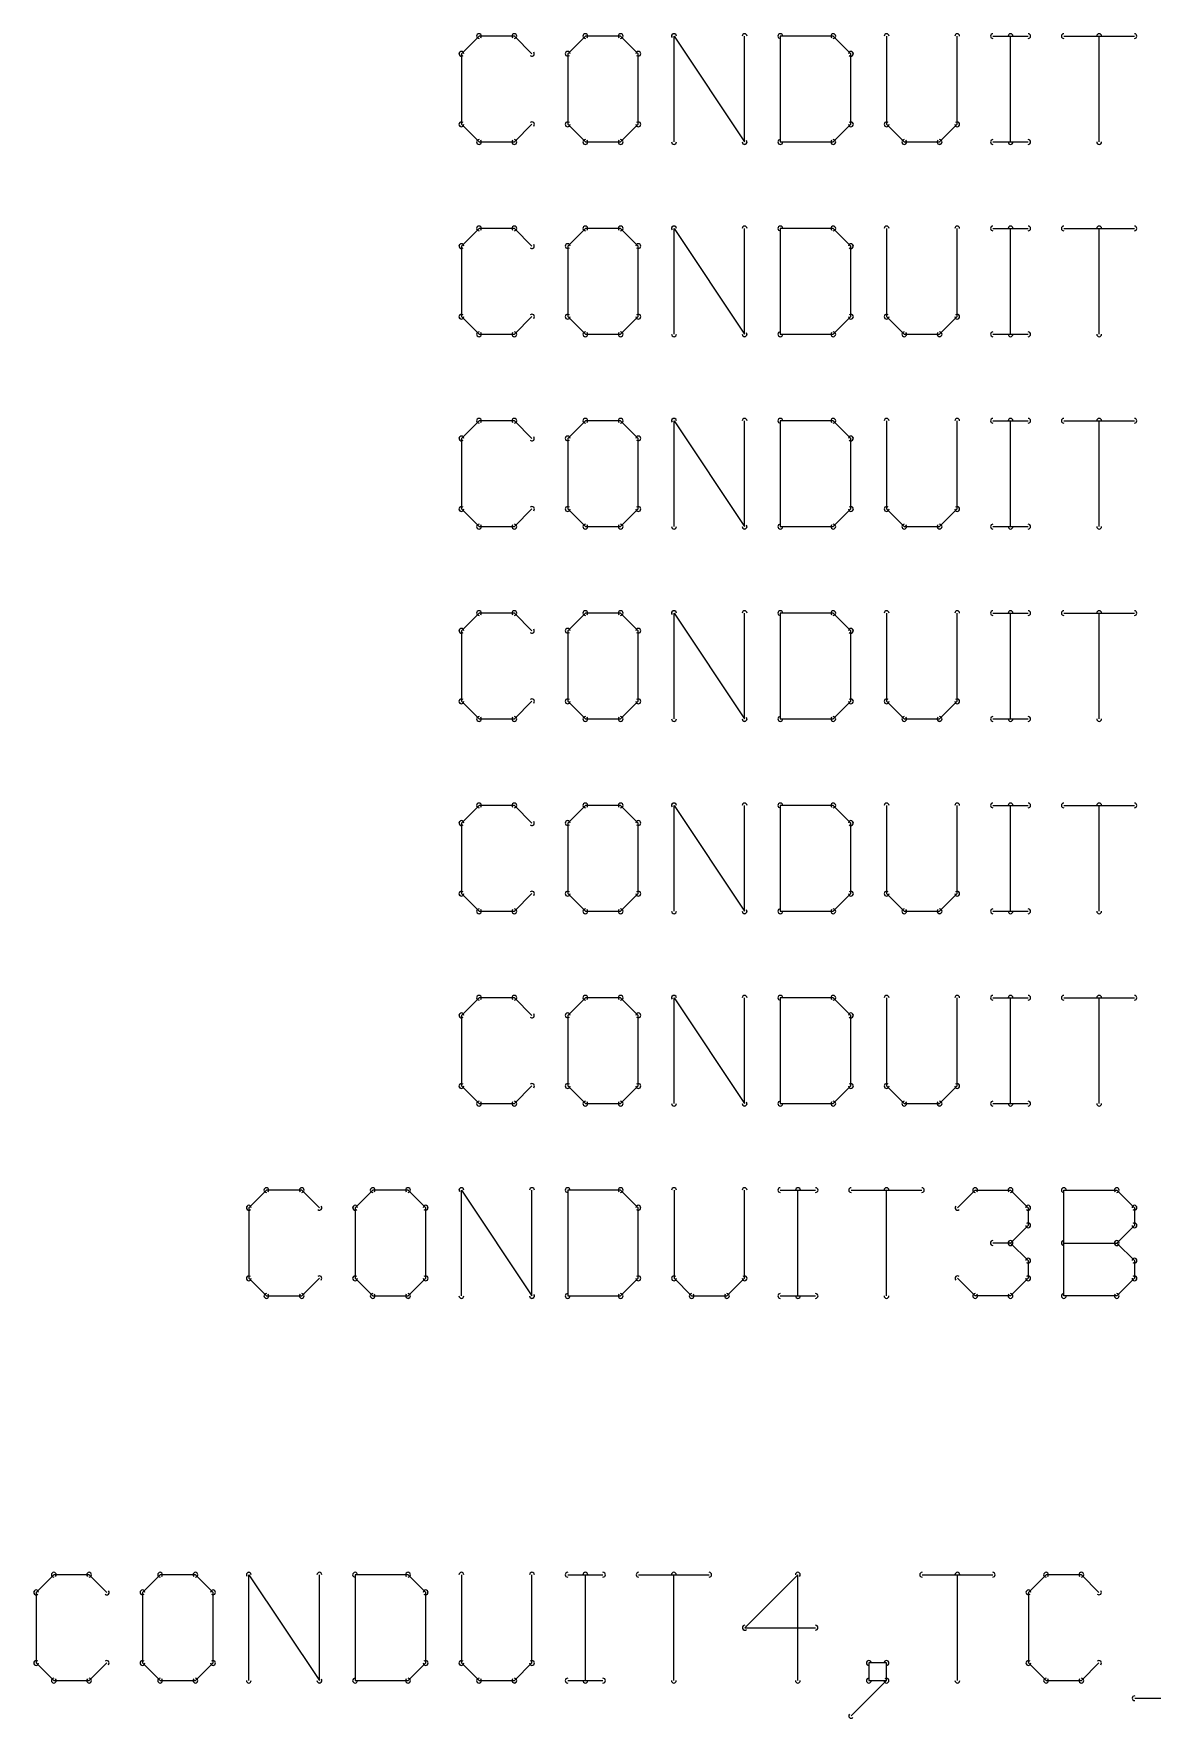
# Model space of a CAD drawing. Header units: inches. Extents: x 0 to 15.7, y 0.2 to 11.1.
# Drawn here: x 5.646 to 6.228, y 6.203 to 7.079 of the extents above; entities that cross this region are included whole.
import ezdxf

# ---------------------------------------------------------------- set-up
doc = ezdxf.new("R2010")
doc.units = ezdxf.units.IN
doc.header["$MEASUREMENT"] = 0
doc.layers.add('95', color=250, linetype='Continuous')

msp = doc.modelspace()

# ---------------------------------------------------------------- linework, layer by layer
at = {"layer": '95', "lineweight": 18}
for p, q in [((5.8778, 7.07755), (5.86862, 7.06837)), ((5.89615, 7.07755), (5.8778, 7.07755)), ((5.90532, 7.06837), (5.89615, 7.07755)), ((5.93304, 7.07755), (5.92387, 7.06837)), ((5.95139, 7.07755), (5.93304, 7.07755)), ((5.96057, 7.06837), (5.95139, 7.07755)), ((5.97912, 7.0225), (5.97912, 7.07755)), ((5.97912, 7.07755), (6.01582, 7.0225)), ((6.01582, 7.0225), (6.01582, 7.07755)), ((6.03437, 7.07755), (6.03437, 7.0225)), ((6.06189, 7.07755), (6.03437, 7.07755)), ((6.07106, 7.06837), (6.06189, 7.07755)), ((6.08961, 7.07755), (6.08961, 7.03167)), ((6.12631, 7.03167), (6.12631, 7.07755)), ((6.14486, 7.07755), (6.16321, 7.07755)), ((6.15403, 7.0225), (6.15403, 7.07755)), ((6.18169, 7.07755), (6.21839, 7.07755)), ((6.20004, 7.0225), (6.20004, 7.07755)), ((5.86862, 7.06837), (5.86862, 7.03167)), ((5.92387, 7.06837), (5.92387, 7.03167)), ((5.96057, 7.03167), (5.96057, 7.06837)), ((6.07106, 7.03167), (6.07106, 7.06837)), ((5.86862, 7.03167), (5.8778, 7.0225)), ((5.89615, 7.0225), (5.90532, 7.03167)), ((5.92387, 7.03167), (5.93304, 7.0225)), ((5.95139, 7.0225), (5.96057, 7.03167)), ((6.06189, 7.0225), (6.07106, 7.03167)), ((6.08961, 7.03167), (6.09879, 7.0225)), ((6.11714, 7.0225), (6.12631, 7.03167)), ((5.8778, 7.0225), (5.89615, 7.0225)), ((5.93304, 7.0225), (5.95139, 7.0225)), ((6.03437, 7.0225), (6.06189, 7.0225)), ((6.09879, 7.0225), (6.11714, 7.0225)), ((6.14486, 7.0225), (6.16321, 7.0225)), ((5.8778, 6.97755), (5.86862, 6.96837)), ((5.89615, 6.97755), (5.8778, 6.97755)), ((5.90532, 6.96837), (5.89615, 6.97755)), ((5.93304, 6.97755), (5.92387, 6.96837)), ((5.95139, 6.97755), (5.93304, 6.97755)), ((5.96057, 6.96837), (5.95139, 6.97755)), ((5.97912, 6.9225), (5.97912, 6.97755)), ((5.97912, 6.97755), (6.01582, 6.9225)), ((6.01582, 6.9225), (6.01582, 6.97755)), ((6.03437, 6.97755), (6.03437, 6.9225)), ((6.06189, 6.97755), (6.03437, 6.97755)), ((6.07106, 6.96837), (6.06189, 6.97755)), ((6.08961, 6.97755), (6.08961, 6.93167)), ((6.12631, 6.93167), (6.12631, 6.97755)), ((6.14486, 6.97755), (6.16321, 6.97755)), ((6.15403, 6.9225), (6.15403, 6.97755)), ((6.18169, 6.97755), (6.21839, 6.97755)), ((6.20004, 6.9225), (6.20004, 6.97755)), ((5.86862, 6.96837), (5.86862, 6.93167)), ((5.92387, 6.96837), (5.92387, 6.93167)), ((5.96057, 6.93167), (5.96057, 6.96837)), ((6.07106, 6.93167), (6.07106, 6.96837)), ((5.86862, 6.93167), (5.8778, 6.9225)), ((5.89615, 6.9225), (5.90532, 6.93167)), ((5.92387, 6.93167), (5.93304, 6.9225)), ((5.95139, 6.9225), (5.96057, 6.93167)), ((6.06189, 6.9225), (6.07106, 6.93167)), ((6.08961, 6.93167), (6.09879, 6.9225)), ((6.11714, 6.9225), (6.12631, 6.93167)), ((5.8778, 6.9225), (5.89615, 6.9225)), ((5.93304, 6.9225), (5.95139, 6.9225)), ((6.03437, 6.9225), (6.06189, 6.9225)), ((6.09879, 6.9225), (6.11714, 6.9225)), ((6.14486, 6.9225), (6.16321, 6.9225)), ((5.8778, 6.87755), (5.86862, 6.86837)), ((5.89615, 6.87755), (5.8778, 6.87755)), ((5.90532, 6.86837), (5.89615, 6.87755)), ((5.93304, 6.87755), (5.92387, 6.86837)), ((5.95139, 6.87755), (5.93304, 6.87755)), ((5.96057, 6.86837), (5.95139, 6.87755)), ((5.97912, 6.8225), (5.97912, 6.87755)), ((5.97912, 6.87755), (6.01582, 6.8225)), ((6.01582, 6.8225), (6.01582, 6.87755)), ((6.03437, 6.87755), (6.03437, 6.8225)), ((6.06189, 6.87755), (6.03437, 6.87755)), ((6.07106, 6.86837), (6.06189, 6.87755)), ((6.08961, 6.87755), (6.08961, 6.83167)), ((6.12631, 6.83167), (6.12631, 6.87755)), ((6.14486, 6.87755), (6.16321, 6.87755)), ((6.15403, 6.8225), (6.15403, 6.87755)), ((6.18169, 6.87755), (6.21839, 6.87755)), ((6.20004, 6.8225), (6.20004, 6.87755)), ((5.86862, 6.86837), (5.86862, 6.83167)), ((5.92387, 6.86837), (5.92387, 6.83167)), ((5.96057, 6.83167), (5.96057, 6.86837)), ((6.07106, 6.83167), (6.07106, 6.86837)), ((5.86862, 6.83167), (5.8778, 6.8225)), ((5.89615, 6.8225), (5.90532, 6.83167)), ((5.92387, 6.83167), (5.93304, 6.8225)), ((5.95139, 6.8225), (5.96057, 6.83167)), ((6.06189, 6.8225), (6.07106, 6.83167)), ((6.08961, 6.83167), (6.09879, 6.8225)), ((6.11714, 6.8225), (6.12631, 6.83167)), ((5.8778, 6.8225), (5.89615, 6.8225)), ((5.93304, 6.8225), (5.95139, 6.8225)), ((6.03437, 6.8225), (6.06189, 6.8225)), ((6.09879, 6.8225), (6.11714, 6.8225)), ((6.14486, 6.8225), (6.16321, 6.8225)), ((5.8778, 6.77755), (5.86862, 6.76837)), ((5.89615, 6.77755), (5.8778, 6.77755)), ((5.90532, 6.76837), (5.89615, 6.77755)), ((5.93304, 6.77755), (5.92387, 6.76837)), ((5.95139, 6.77755), (5.93304, 6.77755)), ((5.96057, 6.76837), (5.95139, 6.77755)), ((5.97912, 6.7225), (5.97912, 6.77755)), ((5.97912, 6.77755), (6.01582, 6.7225)), ((6.01582, 6.7225), (6.01582, 6.77755)), ((6.03437, 6.77755), (6.03437, 6.7225)), ((6.06189, 6.77755), (6.03437, 6.77755)), ((6.07106, 6.76837), (6.06189, 6.77755)), ((6.08961, 6.77755), (6.08961, 6.73167)), ((6.12631, 6.73167), (6.12631, 6.77755)), ((6.14486, 6.77755), (6.16321, 6.77755)), ((6.15403, 6.7225), (6.15403, 6.77755)), ((6.18169, 6.77755), (6.21839, 6.77755)), ((6.20004, 6.7225), (6.20004, 6.77755)), ((5.86862, 6.76837), (5.86862, 6.73167)), ((5.92387, 6.76837), (5.92387, 6.73167)), ((5.96057, 6.73167), (5.96057, 6.76837)), ((6.07106, 6.73167), (6.07106, 6.76837)), ((5.86862, 6.73167), (5.8778, 6.7225)), ((5.89615, 6.7225), (5.90532, 6.73167)), ((5.92387, 6.73167), (5.93304, 6.7225)), ((5.95139, 6.7225), (5.96057, 6.73167)), ((6.06189, 6.7225), (6.07106, 6.73167)), ((6.08961, 6.73167), (6.09879, 6.7225)), ((6.11714, 6.7225), (6.12631, 6.73167)), ((5.8778, 6.7225), (5.89615, 6.7225)), ((5.93304, 6.7225), (5.95139, 6.7225)), ((6.03437, 6.7225), (6.06189, 6.7225)), ((6.09879, 6.7225), (6.11714, 6.7225)), ((6.14486, 6.7225), (6.16321, 6.7225)), ((5.8778, 6.67755), (5.86862, 6.66837)), ((5.89615, 6.67755), (5.8778, 6.67755)), ((5.90532, 6.66837), (5.89615, 6.67755)), ((5.93304, 6.67755), (5.92387, 6.66837)), ((5.95139, 6.67755), (5.93304, 6.67755)), ((5.96057, 6.66837), (5.95139, 6.67755)), ((5.97912, 6.6225), (5.97912, 6.67755)), ((5.97912, 6.67755), (6.01582, 6.6225)), ((6.01582, 6.6225), (6.01582, 6.67755)), ((6.03437, 6.67755), (6.03437, 6.6225)), ((6.06189, 6.67755), (6.03437, 6.67755)), ((6.07106, 6.66837), (6.06189, 6.67755)), ((6.08961, 6.67755), (6.08961, 6.63167)), ((6.12631, 6.63167), (6.12631, 6.67755)), ((6.14486, 6.67755), (6.16321, 6.67755)), ((6.15403, 6.6225), (6.15403, 6.67755)), ((6.18169, 6.67755), (6.21839, 6.67755)), ((6.20004, 6.6225), (6.20004, 6.67755)), ((5.86862, 6.66837), (5.86862, 6.63167)), ((5.92387, 6.66837), (5.92387, 6.63167)), ((5.96057, 6.63167), (5.96057, 6.66837)), ((6.07106, 6.63167), (6.07106, 6.66837)), ((5.86862, 6.63167), (5.8778, 6.6225)), ((5.89615, 6.6225), (5.90532, 6.63167)), ((5.92387, 6.63167), (5.93304, 6.6225)), ((5.95139, 6.6225), (5.96057, 6.63167)), ((6.06189, 6.6225), (6.07106, 6.63167)), ((6.08961, 6.63167), (6.09879, 6.6225)), ((6.11714, 6.6225), (6.12631, 6.63167)), ((5.8778, 6.6225), (5.89615, 6.6225)), ((5.93304, 6.6225), (5.95139, 6.6225)), ((6.03437, 6.6225), (6.06189, 6.6225)), ((6.09879, 6.6225), (6.11714, 6.6225)), ((6.14486, 6.6225), (6.16321, 6.6225)), ((5.8778, 6.57755), (5.86862, 6.56837)), ((5.89615, 6.57755), (5.8778, 6.57755)), ((5.90532, 6.56837), (5.89615, 6.57755)), ((5.93304, 6.57755), (5.92387, 6.56837)), ((5.95139, 6.57755), (5.93304, 6.57755)), ((5.96057, 6.56837), (5.95139, 6.57755)), ((5.97912, 6.5225), (5.97912, 6.57755)), ((5.97912, 6.57755), (6.01582, 6.5225)), ((6.01582, 6.5225), (6.01582, 6.57755)), ((6.03437, 6.57755), (6.03437, 6.5225)), ((6.06189, 6.57755), (6.03437, 6.57755)), ((6.07106, 6.56837), (6.06189, 6.57755)), ((6.08961, 6.57755), (6.08961, 6.53167)), ((6.12631, 6.53167), (6.12631, 6.57755)), ((6.14486, 6.57755), (6.16321, 6.57755)), ((6.15403, 6.5225), (6.15403, 6.57755)), ((6.18169, 6.57755), (6.21839, 6.57755)), ((6.20004, 6.5225), (6.20004, 6.57755)), ((5.86862, 6.56837), (5.86862, 6.53167)), ((5.92387, 6.56837), (5.92387, 6.53167)), ((5.96057, 6.53167), (5.96057, 6.56837)), ((6.07106, 6.53167), (6.07106, 6.56837)), ((5.86862, 6.53167), (5.8778, 6.5225)), ((5.89615, 6.5225), (5.90532, 6.53167)), ((5.92387, 6.53167), (5.93304, 6.5225)), ((5.95139, 6.5225), (5.96057, 6.53167)), ((6.06189, 6.5225), (6.07106, 6.53167)), ((6.08961, 6.53167), (6.09879, 6.5225)), ((6.11714, 6.5225), (6.12631, 6.53167)), ((5.8778, 6.5225), (5.89615, 6.5225)), ((5.93304, 6.5225), (5.95139, 6.5225)), ((6.03437, 6.5225), (6.06189, 6.5225)), ((6.09879, 6.5225), (6.11714, 6.5225)), ((6.14486, 6.5225), (6.16321, 6.5225)), ((5.7673, 6.47755), (5.75813, 6.46837)), ((5.78565, 6.47755), (5.7673, 6.47755)), ((5.79483, 6.46837), (5.78565, 6.47755)), ((5.82255, 6.47755), (5.81338, 6.46837)), ((5.8409, 6.47755), (5.82255, 6.47755)), ((5.85007, 6.46837), (5.8409, 6.47755)), ((5.86862, 6.4225), (5.86862, 6.47755)), ((5.86862, 6.47755), (5.90532, 6.4225)), ((5.90532, 6.4225), (5.90532, 6.47755)), ((5.92387, 6.47755), (5.92387, 6.4225)), ((5.95139, 6.47755), (5.92387, 6.47755)), ((5.96057, 6.46837), (5.95139, 6.47755)), ((5.97912, 6.47755), (5.97912, 6.43167)), ((6.01581, 6.43167), (6.01581, 6.47755)), ((6.03437, 6.47755), (6.05271, 6.47755)), ((6.04354, 6.4225), (6.04354, 6.47755)), ((6.0712, 6.47755), (6.10789, 6.47755)), ((6.08955, 6.4225), (6.08955, 6.47755)), ((6.12644, 6.46837), (6.13562, 6.47755)), ((6.13562, 6.47755), (6.15397, 6.47755)), ((6.15397, 6.47755), (6.16314, 6.46837)), ((6.18169, 6.4225), (6.18169, 6.47755)), ((6.18169, 6.47755), (6.20921, 6.47755)), ((6.20921, 6.47755), (6.21839, 6.46837)), ((5.75813, 6.46837), (5.75813, 6.43167)), ((5.81338, 6.46837), (5.81338, 6.43167)), ((5.85007, 6.43167), (5.85007, 6.46837)), ((5.96057, 6.43167), (5.96057, 6.46837)), ((6.16314, 6.46837), (6.16314, 6.4592)), ((6.21839, 6.46837), (6.21839, 6.4592)), ((6.16314, 6.4592), (6.15397, 6.45002)), ((6.21839, 6.4592), (6.20921, 6.45002)), ((6.15397, 6.45002), (6.14479, 6.45002)), ((6.15397, 6.45002), (6.16314, 6.44085)), ((6.18169, 6.45002), (6.20921, 6.45002)), ((6.20921, 6.45002), (6.21839, 6.44085)), ((6.16314, 6.44085), (6.16314, 6.43167)), ((6.21839, 6.44085), (6.21839, 6.43167)), ((5.75813, 6.43167), (5.7673, 6.4225)), ((5.78565, 6.4225), (5.79483, 6.43167)), ((5.81338, 6.43167), (5.82255, 6.4225)), ((5.8409, 6.4225), (5.85007, 6.43167)), ((5.95139, 6.4225), (5.96057, 6.43167)), ((5.97912, 6.43167), (5.98829, 6.4225)), ((6.00664, 6.4225), (6.01581, 6.43167)), ((6.13562, 6.4225), (6.12644, 6.43167)), ((6.16314, 6.43167), (6.15397, 6.4225)), ((6.21839, 6.43167), (6.20921, 6.4225)), ((5.7673, 6.4225), (5.78565, 6.4225)), ((5.82255, 6.4225), (5.8409, 6.4225)), ((5.92387, 6.4225), (5.95139, 6.4225)), ((5.98829, 6.4225), (6.00664, 6.4225)), ((6.03437, 6.4225), (6.05271, 6.4225)), ((6.15397, 6.4225), (6.13562, 6.4225)), ((6.20921, 6.4225), (6.18169, 6.4225)), ((5.65681, 6.27755), (5.64763, 6.26837)), ((5.67516, 6.27755), (5.65681, 6.27755)), ((5.68433, 6.26837), (5.67516, 6.27755)), ((5.71206, 6.27755), (5.70288, 6.26837)), ((5.73041, 6.27755), (5.71206, 6.27755)), ((5.73958, 6.26837), (5.73041, 6.27755)), ((5.75813, 6.2225), (5.75813, 6.27755)), ((5.75813, 6.27755), (5.79483, 6.2225)), ((5.79483, 6.2225), (5.79483, 6.27755)), ((5.81338, 6.27755), (5.81338, 6.2225)), ((5.8409, 6.27755), (5.81338, 6.27755)), ((5.85007, 6.26837), (5.8409, 6.27755)), ((5.86862, 6.27755), (5.86862, 6.23167)), ((5.90532, 6.23167), (5.90532, 6.27755)), ((5.92387, 6.27755), (5.94222, 6.27755)), ((5.93304, 6.2225), (5.93304, 6.27755)), ((5.9607, 6.27755), (5.9974, 6.27755)), ((5.97905, 6.2225), (5.97905, 6.27755)), ((6.04347, 6.27755), (6.01595, 6.25002)), ((6.04347, 6.2225), (6.04347, 6.27755)), ((6.10803, 6.27755), (6.14473, 6.27755)), ((6.12638, 6.2225), (6.12638, 6.27755)), ((6.17245, 6.27755), (6.16328, 6.26837)), ((6.1908, 6.27755), (6.17245, 6.27755)), ((6.19997, 6.26837), (6.1908, 6.27755)), ((5.64763, 6.26837), (5.64763, 6.23167)), ((5.70288, 6.26837), (5.70288, 6.23167)), ((5.73958, 6.23167), (5.73958, 6.26837)), ((5.85007, 6.23167), (5.85007, 6.26837)), ((6.16328, 6.26837), (6.16328, 6.23167)), ((6.01595, 6.25002), (6.05265, 6.25002)), ((5.64763, 6.23167), (5.65681, 6.2225)), ((5.67516, 6.2225), (5.68433, 6.23167)), ((5.70288, 6.23167), (5.71206, 6.2225)), ((5.73041, 6.2225), (5.73958, 6.23167)), ((5.8409, 6.2225), (5.85007, 6.23167)), ((5.86862, 6.23167), (5.8778, 6.2225)), ((5.89615, 6.2225), (5.90532, 6.23167)), ((6.08955, 6.23167), (6.08037, 6.23167)), ((6.08037, 6.23167), (6.08037, 6.2225)), ((6.08955, 6.2225), (6.08955, 6.23167)), ((6.16328, 6.23167), (6.17245, 6.2225)), ((6.1908, 6.2225), (6.19997, 6.23167)), ((5.65681, 6.2225), (5.67516, 6.2225)), ((5.71206, 6.2225), (5.73041, 6.2225)), ((5.81338, 6.2225), (5.8409, 6.2225)), ((5.8778, 6.2225), (5.89615, 6.2225)), ((5.92387, 6.2225), (5.94222, 6.2225)), ((6.0712, 6.20415), (6.08955, 6.2225)), ((6.08037, 6.2225), (6.08955, 6.2225)), ((6.17245, 6.2225), (6.1908, 6.2225)), ((6.21852, 6.21333), (6.25522, 6.21333))]:
    msp.add_line(p, q, dxfattribs=at)
for centre, start, end in [((5.8778, 7.07755), 90, 270), ((5.8778, 7.07755), 315, 135), ((5.89615, 7.07755), 45, 225), ((5.89615, 7.07755), 270, 90), ((5.93304, 7.07755), 90, 270), ((5.93304, 7.07755), 315, 135), ((5.95139, 7.07755), 45, 225), ((5.95139, 7.07755), 270, 90), ((5.97912, 7.07755), 0, 180), ((5.97912, 7.07755), 33.67735, 213.67735), ((6.01582, 7.07755), 0, 180), ((6.03437, 7.07755), 0, 180), ((6.03437, 7.07755), 90, 270), ((6.06189, 7.07755), 45, 225), ((6.06189, 7.07755), 270, 90), ((6.08961, 7.07755), 0, 180), ((6.12631, 7.07755), 0, 180), ((6.14486, 7.07755), 90, 270), ((6.15403, 7.07755), 0, 180), ((6.16321, 7.07755), 270, 90), ((6.18169, 7.07755), 90, 270), ((6.20004, 7.07755), 0, 180), ((6.21839, 7.07755), 270, 90), ((5.86862, 7.06837), 0, 180), ((5.86862, 7.06837), 135.01621, 315.01621), ((5.90532, 7.06837), 224.98379, 44.98379), ((5.92387, 7.06837), 0, 180), ((5.92387, 7.06837), 135, 315), ((5.96057, 7.06837), 0, 180), ((5.96057, 7.06837), 225, 45), ((6.07106, 7.06837), 0, 180), ((6.07106, 7.06837), 224.98379, 44.98379), ((5.86862, 7.03167), 44.98379, 224.98379), ((5.86862, 7.03167), 180, 0), ((5.90532, 7.03167), 315.01621, 135.01621), ((5.92387, 7.03167), 45, 225), ((5.92387, 7.03167), 180, 0), ((5.96057, 7.03167), 180, 0), ((5.96057, 7.03167), 315, 135), ((6.07106, 7.03167), 180, 0), ((6.07106, 7.03167), 315.01621, 135.01621), ((6.08961, 7.03167), 44.98379, 224.98379), ((6.08961, 7.03167), 180, 0), ((6.12631, 7.03167), 180, 0), ((6.12631, 7.03167), 315.01621, 135.01621), ((5.8778, 7.0225), 90, 270), ((5.8778, 7.0225), 225, 45), ((5.89615, 7.0225), 135, 315), ((5.89615, 7.0225), 270, 90), ((5.93304, 7.0225), 90, 270), ((5.93304, 7.0225), 225, 45), ((5.95139, 7.0225), 135, 315), ((5.95139, 7.0225), 270, 90), ((5.97912, 7.0225), 180, 0), ((6.01582, 7.0225), 180, 0), ((6.01582, 7.0225), 213.67735, 33.67735), ((6.03437, 7.0225), 90, 270), ((6.03437, 7.0225), 180, 0), ((6.06189, 7.0225), 135, 315), ((6.06189, 7.0225), 270, 90), ((6.09879, 7.0225), 90, 270), ((6.09879, 7.0225), 225.01621, 45.01621), ((6.11714, 7.0225), 134.98379, 314.98379), ((6.11714, 7.0225), 270, 90), ((6.14486, 7.0225), 90, 270), ((6.15403, 7.0225), 180, 0), ((6.16321, 7.0225), 270, 90), ((6.20004, 7.0225), 180, 0), ((5.8778, 6.97755), 90, 270), ((5.8778, 6.97755), 315, 135), ((5.89615, 6.97755), 45, 225), ((5.89615, 6.97755), 270, 90), ((5.93304, 6.97755), 90, 270), ((5.93304, 6.97755), 315, 135), ((5.95139, 6.97755), 45, 225), ((5.95139, 6.97755), 270, 90), ((5.97912, 6.97755), 0, 180), ((5.97912, 6.97755), 33.67735, 213.67735), ((6.01582, 6.97755), 0, 180), ((6.03437, 6.97755), 90, 270), ((6.03437, 6.97755), 0, 180), ((6.06189, 6.97755), 45, 225), ((6.06189, 6.97755), 270, 90), ((6.08961, 6.97755), 0, 180), ((6.12631, 6.97755), 0, 180), ((6.14486, 6.97755), 90, 270), ((6.15403, 6.97755), 0, 180), ((6.16321, 6.97755), 270, 90), ((6.18169, 6.97755), 90, 270), ((6.20004, 6.97755), 0, 180), ((6.21839, 6.97755), 270, 90), ((5.86862, 6.96837), 0, 180), ((5.86862, 6.96837), 135.01621, 315.01621), ((5.90532, 6.96837), 224.98379, 44.98379), ((5.92387, 6.96837), 0, 180), ((5.92387, 6.96837), 135, 315), ((5.96057, 6.96837), 0, 180), ((5.96057, 6.96837), 225, 45), ((6.07106, 6.96837), 0, 180), ((6.07106, 6.96837), 224.98379, 44.98379), ((5.86862, 6.93167), 44.98379, 224.98379), ((5.86862, 6.93167), 180, 0), ((5.90532, 6.93167), 315.01621, 135.01621), ((5.92387, 6.93167), 45, 225), ((5.92387, 6.93167), 180, 0), ((5.96057, 6.93167), 180, 0), ((5.96057, 6.93167), 315, 135), ((6.07106, 6.93167), 180, 0), ((6.07106, 6.93167), 315.01621, 135.01621), ((6.08961, 6.93167), 44.98379, 224.98379), ((6.08961, 6.93167), 180, 0), ((6.12631, 6.93167), 180, 0), ((6.12631, 6.93167), 315.01621, 135.01621), ((5.8778, 6.9225), 90, 270), ((5.8778, 6.9225), 225, 45), ((5.89615, 6.9225), 135, 315), ((5.89615, 6.9225), 270, 90), ((5.93304, 6.9225), 90, 270), ((5.93304, 6.9225), 225, 45), ((5.95139, 6.9225), 135, 315), ((5.95139, 6.9225), 270, 90), ((5.97912, 6.9225), 180, 0), ((6.01582, 6.9225), 180, 0), ((6.01582, 6.9225), 213.67735, 33.67735), ((6.03437, 6.9225), 90, 270), ((6.03437, 6.9225), 180, 0), ((6.06189, 6.9225), 135, 315), ((6.06189, 6.9225), 270, 90), ((6.09879, 6.9225), 90, 270), ((6.09879, 6.9225), 225.01621, 45.01621), ((6.11714, 6.9225), 134.98379, 314.98379), ((6.11714, 6.9225), 270, 90), ((6.14486, 6.9225), 90, 270), ((6.15403, 6.9225), 180, 0), ((6.16321, 6.9225), 270, 90), ((6.20004, 6.9225), 180, 0), ((5.8778, 6.87755), 90, 270), ((5.8778, 6.87755), 315, 135), ((5.89615, 6.87755), 45, 225), ((5.89615, 6.87755), 270, 90), ((5.93304, 6.87755), 90, 270), ((5.93304, 6.87755), 315, 135), ((5.95139, 6.87755), 45, 225), ((5.95139, 6.87755), 270, 90), ((5.97912, 6.87755), 0, 180), ((5.97912, 6.87755), 33.67735, 213.67735), ((6.01582, 6.87755), 0, 180), ((6.03437, 6.87755), 90, 270), ((6.03437, 6.87755), 0, 180), ((6.06189, 6.87755), 45, 225), ((6.06189, 6.87755), 270, 90), ((6.08961, 6.87755), 0, 180), ((6.12631, 6.87755), 0, 180), ((6.14486, 6.87755), 90, 270), ((6.15403, 6.87755), 0, 180), ((6.16321, 6.87755), 270, 90), ((6.18169, 6.87755), 90, 270), ((6.20004, 6.87755), 0, 180), ((6.21839, 6.87755), 270, 90), ((5.86862, 6.86837), 0, 180), ((5.86862, 6.86837), 135.01621, 315.01621), ((5.90532, 6.86837), 224.98379, 44.98379), ((5.92387, 6.86837), 0, 180), ((5.92387, 6.86837), 135, 315), ((5.96057, 6.86837), 0, 180), ((5.96057, 6.86837), 225, 45), ((6.07106, 6.86837), 0, 180), ((6.07106, 6.86837), 224.98379, 44.98379), ((5.86862, 6.83167), 44.98379, 224.98379), ((5.90532, 6.83167), 315.01621, 135.01621), ((5.92387, 6.83167), 45, 225), ((5.96057, 6.83167), 315, 135), ((6.07106, 6.83167), 315.01621, 135.01621), ((6.08961, 6.83167), 44.98379, 224.98379), ((6.12631, 6.83167), 315.01621, 135.01621), ((5.86862, 6.83167), 180, 0), ((5.8778, 6.8225), 90, 270), ((5.8778, 6.8225), 225, 45), ((5.89615, 6.8225), 135, 315), ((5.89615, 6.8225), 270, 90), ((5.92387, 6.83167), 180, 0), ((5.93304, 6.8225), 90, 270), ((5.93304, 6.8225), 225, 45), ((5.95139, 6.8225), 135, 315), ((5.95139, 6.8225), 270, 90), ((5.96057, 6.83167), 180, 0), ((6.03437, 6.8225), 90, 270), ((6.06189, 6.8225), 135, 315), ((6.06189, 6.8225), 270, 90), ((6.07106, 6.83167), 180, 0), ((6.08961, 6.83167), 180, 0), ((6.09879, 6.8225), 90, 270), ((6.09879, 6.8225), 225.01621, 45.01621), ((6.11714, 6.8225), 134.98379, 314.98379), ((6.11714, 6.8225), 270, 90), ((6.12631, 6.83167), 180, 0), ((6.14486, 6.8225), 90, 270), ((6.16321, 6.8225), 270, 90), ((5.97912, 6.8225), 180, 0), ((6.01582, 6.8225), 180, 0), ((6.01582, 6.8225), 213.67735, 33.67735), ((6.03437, 6.8225), 180, 0), ((6.15403, 6.8225), 180, 0), ((6.20004, 6.8225), 180, 0), ((5.8778, 6.77755), 90, 270), ((5.8778, 6.77755), 315, 135), ((5.89615, 6.77755), 45, 225), ((5.89615, 6.77755), 270, 90), ((5.93304, 6.77755), 90, 270), ((5.93304, 6.77755), 315, 135), ((5.95139, 6.77755), 45, 225), ((5.95139, 6.77755), 270, 90), ((5.97912, 6.77755), 0, 180), ((5.97912, 6.77755), 33.67735, 213.67735), ((6.01582, 6.77755), 0, 180), ((6.03437, 6.77755), 90, 270), ((6.03437, 6.77755), 0, 180), ((6.06189, 6.77755), 45, 225), ((6.06189, 6.77755), 270, 90), ((6.08961, 6.77755), 0, 180), ((6.12631, 6.77755), 0, 180), ((6.14486, 6.77755), 90, 270), ((6.15403, 6.77755), 0, 180), ((6.16321, 6.77755), 270, 90), ((6.18169, 6.77755), 90, 270), ((6.20004, 6.77755), 0, 180), ((6.21839, 6.77755), 270, 90), ((5.86862, 6.76837), 0, 180), ((5.86862, 6.76837), 135.01621, 315.01621), ((5.90532, 6.76837), 224.98379, 44.98379), ((5.92387, 6.76837), 0, 180), ((5.92387, 6.76837), 135, 315), ((5.96057, 6.76837), 0, 180), ((5.96057, 6.76837), 225, 45), ((6.07106, 6.76837), 0, 180), ((6.07106, 6.76837), 224.98379, 44.98379), ((5.86862, 6.73167), 44.98379, 224.98379), ((5.86862, 6.73167), 180, 0), ((5.90532, 6.73167), 315.01621, 135.01621), ((5.92387, 6.73167), 45, 225), ((5.92387, 6.73167), 180, 0), ((5.96057, 6.73167), 180, 0), ((5.96057, 6.73167), 315, 135), ((6.07106, 6.73167), 180, 0), ((6.07106, 6.73167), 315.01621, 135.01621), ((6.08961, 6.73167), 44.98379, 224.98379), ((6.08961, 6.73167), 180, 0), ((6.12631, 6.73167), 180, 0), ((6.12631, 6.73167), 315.01621, 135.01621), ((5.8778, 6.7225), 90, 270), ((5.8778, 6.7225), 225, 45), ((5.89615, 6.7225), 135, 315), ((5.89615, 6.7225), 270, 90), ((5.93304, 6.7225), 90, 270), ((5.93304, 6.7225), 225, 45), ((5.95139, 6.7225), 135, 315), ((5.95139, 6.7225), 270, 90), ((5.97912, 6.7225), 180, 0), ((6.01582, 6.7225), 180, 0), ((6.01582, 6.7225), 213.67735, 33.67735), ((6.03437, 6.7225), 90, 270), ((6.03437, 6.7225), 180, 0), ((6.06189, 6.7225), 135, 315), ((6.06189, 6.7225), 270, 90), ((6.09879, 6.7225), 90, 270), ((6.09879, 6.7225), 225.01621, 45.01621), ((6.11714, 6.7225), 134.98379, 314.98379), ((6.11714, 6.7225), 270, 90), ((6.14486, 6.7225), 90, 270), ((6.15403, 6.7225), 180, 0), ((6.16321, 6.7225), 270, 90), ((6.20004, 6.7225), 180, 0), ((5.8778, 6.67755), 90, 270), ((5.8778, 6.67755), 315, 135), ((5.89615, 6.67755), 45, 225), ((5.89615, 6.67755), 270, 90), ((5.93304, 6.67755), 90, 270), ((5.93304, 6.67755), 315, 135), ((5.95139, 6.67755), 45, 225), ((5.95139, 6.67755), 270, 90), ((5.97912, 6.67755), 0, 180), ((5.97912, 6.67755), 33.67735, 213.67735), ((6.01582, 6.67755), 0, 180), ((6.03437, 6.67755), 90, 270), ((6.03437, 6.67755), 0, 180), ((6.06189, 6.67755), 45, 225), ((6.06189, 6.67755), 270, 90), ((6.08961, 6.67755), 0, 180), ((6.12631, 6.67755), 0, 180), ((6.14486, 6.67755), 90, 270), ((6.15403, 6.67755), 0, 180), ((6.16321, 6.67755), 270, 90), ((6.18169, 6.67755), 90, 270), ((6.20004, 6.67755), 0, 180), ((6.21839, 6.67755), 270, 90), ((5.86862, 6.66837), 0, 180), ((5.86862, 6.66837), 135.01621, 315.01621), ((5.90532, 6.66837), 224.98379, 44.98379), ((5.92387, 6.66837), 0, 180), ((5.92387, 6.66837), 135, 315), ((5.96057, 6.66837), 0, 180), ((5.96057, 6.66837), 225, 45), ((6.07106, 6.66837), 0, 180), ((6.07106, 6.66837), 224.98379, 44.98379), ((5.86862, 6.63167), 44.98379, 224.98379), ((5.86862, 6.63167), 180, 0), ((5.90532, 6.63167), 315.01621, 135.01621), ((5.92387, 6.63167), 45, 225), ((5.92387, 6.63167), 180, 0), ((5.96057, 6.63167), 180, 0), ((5.96057, 6.63167), 315, 135), ((6.07106, 6.63167), 180, 0), ((6.07106, 6.63167), 315.01621, 135.01621), ((6.08961, 6.63167), 44.98379, 224.98379), ((6.08961, 6.63167), 180, 0), ((6.12631, 6.63167), 180, 0), ((6.12631, 6.63167), 315.01621, 135.01621), ((5.8778, 6.6225), 90, 270), ((5.8778, 6.6225), 225, 45), ((5.89615, 6.6225), 135, 315), ((5.89615, 6.6225), 270, 90), ((5.93304, 6.6225), 90, 270), ((5.93304, 6.6225), 225, 45), ((5.95139, 6.6225), 135, 315), ((5.95139, 6.6225), 270, 90), ((5.97912, 6.6225), 180, 0), ((6.01582, 6.6225), 180, 0), ((6.01582, 6.6225), 213.67735, 33.67735), ((6.03437, 6.6225), 90, 270), ((6.03437, 6.6225), 180, 0), ((6.06189, 6.6225), 135, 315), ((6.06189, 6.6225), 270, 90), ((6.09879, 6.6225), 90, 270), ((6.09879, 6.6225), 225.01621, 45.01621), ((6.11714, 6.6225), 134.98379, 314.98379), ((6.11714, 6.6225), 270, 90), ((6.14486, 6.6225), 90, 270), ((6.15403, 6.6225), 180, 0), ((6.16321, 6.6225), 270, 90), ((6.20004, 6.6225), 180, 0), ((5.8778, 6.57755), 90, 270), ((5.8778, 6.57755), 315, 135), ((5.89615, 6.57755), 45, 225), ((5.89615, 6.57755), 270, 90), ((5.93304, 6.57755), 90, 270), ((5.93304, 6.57755), 315, 135), ((5.95139, 6.57755), 45, 225), ((5.95139, 6.57755), 270, 90), ((5.97912, 6.57755), 0, 180), ((5.97912, 6.57755), 33.67735, 213.67735), ((6.01582, 6.57755), 0, 180), ((6.03437, 6.57755), 0, 180), ((6.03437, 6.57755), 90, 270), ((6.06189, 6.57755), 45, 225), ((6.06189, 6.57755), 270, 90), ((6.08961, 6.57755), 0, 180), ((6.12631, 6.57755), 0, 180), ((6.14486, 6.57755), 90, 270), ((6.15403, 6.57755), 0, 180), ((6.16321, 6.57755), 270, 90), ((6.18169, 6.57755), 90, 270), ((6.20004, 6.57755), 0, 180), ((6.21839, 6.57755), 270, 90), ((5.86862, 6.56837), 0, 180), ((5.86862, 6.56837), 135.01621, 315.01621), ((5.90532, 6.56837), 224.98379, 44.98379), ((5.92387, 6.56837), 0, 180), ((5.92387, 6.56837), 135, 315), ((5.96057, 6.56837), 0, 180), ((5.96057, 6.56837), 225, 45), ((6.07106, 6.56837), 0, 180), ((6.07106, 6.56837), 224.98379, 44.98379), ((5.86862, 6.53167), 44.98379, 224.98379), ((5.86862, 6.53167), 180, 0), ((5.90532, 6.53167), 315.01621, 135.01621), ((5.92387, 6.53167), 45, 225), ((5.92387, 6.53167), 180, 0), ((5.96057, 6.53167), 180, 0), ((5.96057, 6.53167), 315, 135), ((6.07106, 6.53167), 180, 0), ((6.07106, 6.53167), 315.01621, 135.01621), ((6.08961, 6.53167), 44.98379, 224.98379), ((6.08961, 6.53167), 180, 0), ((6.12631, 6.53167), 180, 0), ((6.12631, 6.53167), 315.01621, 135.01621), ((5.8778, 6.5225), 90, 270), ((5.8778, 6.5225), 225, 45), ((5.89615, 6.5225), 135, 315), ((5.89615, 6.5225), 270, 90), ((5.93304, 6.5225), 90, 270), ((5.93304, 6.5225), 225, 45), ((5.95139, 6.5225), 135, 315), ((5.95139, 6.5225), 270, 90), ((5.97912, 6.5225), 180, 0), ((6.01582, 6.5225), 180, 0), ((6.01582, 6.5225), 213.67735, 33.67735), ((6.03437, 6.5225), 90, 270), ((6.03437, 6.5225), 180, 0), ((6.06189, 6.5225), 135, 315), ((6.06189, 6.5225), 270, 90), ((6.09879, 6.5225), 90, 270), ((6.09879, 6.5225), 225.01621, 45.01621), ((6.11714, 6.5225), 134.98379, 314.98379), ((6.11714, 6.5225), 270, 90), ((6.14486, 6.5225), 90, 270), ((6.15403, 6.5225), 180, 0), ((6.16321, 6.5225), 270, 90), ((6.20004, 6.5225), 180, 0), ((5.7673, 6.47755), 90, 270), ((5.7673, 6.47755), 315, 135), ((5.78565, 6.47755), 45, 225), ((5.78565, 6.47755), 270, 90), ((5.82255, 6.47755), 90, 270), ((5.82255, 6.47755), 314.98379, 134.98379), ((5.8409, 6.47755), 45.01621, 225.01621), ((5.8409, 6.47755), 270, 90), ((5.86862, 6.47755), 0, 180), ((5.86862, 6.47755), 33.67735, 213.67735), ((5.90532, 6.47755), 0, 180), ((5.92387, 6.47755), 0, 180), ((5.92387, 6.47755), 90, 270), ((5.95139, 6.47755), 45, 225), ((5.95139, 6.47755), 270, 90), ((5.97912, 6.47755), 0, 180), ((6.01581, 6.47755), 0, 180), ((6.03437, 6.47755), 90, 270), ((6.04354, 6.47755), 0, 180), ((6.05271, 6.47755), 270, 90), ((6.0712, 6.47755), 90, 270), ((6.08955, 6.47755), 0, 180), ((6.10789, 6.47755), 270, 90), ((6.13562, 6.47755), 90, 270), ((6.13562, 6.47755), 315, 135), ((6.15397, 6.47755), 45, 225), ((6.15397, 6.47755), 270, 90), ((6.18169, 6.47755), 0, 180), ((6.18169, 6.47755), 90, 270), ((6.20921, 6.47755), 45, 225), ((6.20921, 6.47755), 270, 90), ((5.75813, 6.46837), 0, 180), ((5.75813, 6.46837), 135.01621, 315.01621), ((5.79483, 6.46837), 224.98379, 44.98379), ((5.81338, 6.46837), 0, 180), ((5.81338, 6.46837), 135.01621, 315.01621), ((5.85007, 6.46837), 0, 180), ((5.85007, 6.46837), 224.98379, 44.98379), ((5.96057, 6.46837), 0, 180), ((5.96057, 6.46837), 224.98379, 44.98379), ((6.12644, 6.46837), 135.01621, 315.01621), ((6.16314, 6.46837), 0, 180), ((6.16314, 6.46837), 224.98379, 44.98379), ((6.21839, 6.46837), 0, 180), ((6.21839, 6.46837), 225, 45), ((6.16314, 6.4592), 180, 0), ((6.16314, 6.4592), 315, 135), ((6.21839, 6.4592), 180, 0), ((6.21839, 6.4592), 314.98379, 134.98379), ((6.14479, 6.45002), 90, 270), ((6.15397, 6.45002), 44.98379, 224.98379), ((6.15397, 6.45002), 135.01621, 315.01621), ((6.15397, 6.45002), 270, 90), ((6.18169, 6.45002), 90, 270), ((6.20921, 6.45002), 44.98379, 224.98379), ((6.20921, 6.45002), 135.01621, 315.01621), ((6.20921, 6.45002), 270, 90), ((6.16314, 6.44085), 0, 180), ((6.16314, 6.44085), 225, 45), ((6.21839, 6.44085), 0, 180), ((6.21839, 6.44085), 225.01621, 45.01621), ((5.75813, 6.43167), 44.98379, 224.98379), ((5.75813, 6.43167), 180, 0), ((5.79483, 6.43167), 315.01621, 135.01621), ((5.81338, 6.43167), 44.98379, 224.98379), ((5.81338, 6.43167), 180, 0), ((5.85007, 6.43167), 180, 0), ((5.85007, 6.43167), 315.01621, 135.01621), ((5.96057, 6.43167), 180, 0), ((5.96057, 6.43167), 315.01621, 135.01621), ((5.97912, 6.43167), 45, 225), ((5.97912, 6.43167), 180, 0), ((6.01581, 6.43167), 180, 0), ((6.01582, 6.43167), 315, 135), ((6.12644, 6.43167), 44.98379, 224.98379), ((6.16314, 6.43167), 180, 0), ((6.16314, 6.43167), 315.01621, 135.01621), ((6.21839, 6.43167), 180, 0), ((6.21839, 6.43167), 315, 135), ((5.7673, 6.4225), 90, 270), ((5.7673, 6.4225), 225, 45), ((5.78565, 6.4225), 135, 315), ((5.78565, 6.4225), 270, 90), ((5.82255, 6.4225), 90, 270), ((5.82255, 6.4225), 225.01621, 45.01621), ((5.8409, 6.4225), 134.98379, 314.98379), ((5.8409, 6.4225), 270, 90), ((5.86862, 6.4225), 180, 0), ((5.90532, 6.4225), 180, 0), ((5.90532, 6.4225), 213.67735, 33.67735), ((5.92387, 6.4225), 90, 270), ((5.92387, 6.4225), 180, 0), ((5.95139, 6.4225), 135, 315), ((5.95139, 6.4225), 270, 90), ((5.98829, 6.4225), 90, 270), ((5.98829, 6.4225), 225, 45), ((6.00664, 6.4225), 135, 315), ((6.00664, 6.4225), 270, 90), ((6.03437, 6.4225), 90, 270), ((6.04354, 6.4225), 180, 0), ((6.05271, 6.4225), 270, 90), ((6.08955, 6.4225), 180, 0), ((6.13562, 6.4225), 90, 270), ((6.13562, 6.4225), 225, 45), ((6.15397, 6.4225), 135, 315), ((6.15397, 6.4225), 270, 90), ((6.18169, 6.4225), 90, 270), ((6.18169, 6.4225), 180, 0), ((6.20921, 6.4225), 135, 315), ((6.20921, 6.4225), 270, 90), ((5.65681, 6.27755), 90, 270), ((5.65681, 6.27755), 315, 135), ((5.67516, 6.27755), 45, 225), ((5.67516, 6.27755), 270, 90), ((5.71206, 6.27755), 90, 270), ((5.71206, 6.27755), 315, 135), ((5.73041, 6.27755), 45, 225), ((5.73041, 6.27755), 270, 90), ((5.75813, 6.27755), 0, 180), ((5.75813, 6.27755), 33.67735, 213.67735), ((5.79483, 6.27755), 0, 180), ((5.81338, 6.27755), 0, 180), ((5.81338, 6.27755), 90, 270), ((5.8409, 6.27755), 45, 225), ((5.8409, 6.27755), 270, 90), ((5.86862, 6.27755), 0, 180), ((5.90532, 6.27755), 0, 180), ((5.92387, 6.27755), 90, 270), ((5.93304, 6.27755), 0, 180), ((5.94222, 6.27755), 270, 90), ((5.9607, 6.27755), 90, 270), ((5.97905, 6.27755), 0, 180), ((5.9974, 6.27755), 270, 90), ((6.04347, 6.27755), 0, 180), ((6.04347, 6.27755), 315, 135), ((6.10803, 6.27755), 90, 270), ((6.12638, 6.27755), 0, 180), ((6.14473, 6.27755), 270, 90), ((6.17245, 6.27755), 90, 270), ((6.17245, 6.27755), 315, 135), ((6.1908, 6.27755), 45, 225), ((6.1908, 6.27755), 270, 90), ((5.64763, 6.26837), 0, 180), ((5.64763, 6.26837), 135.01621, 315.01621), ((5.68433, 6.26837), 224.98379, 44.98379), ((5.70288, 6.26837), 0, 180), ((5.70288, 6.26837), 135, 315), ((5.73958, 6.26837), 0, 180), ((5.73958, 6.26837), 225, 45), ((5.85007, 6.26837), 0, 180), ((5.85007, 6.26837), 224.98379, 44.98379), ((6.16328, 6.26837), 0, 180), ((6.16327, 6.26837), 135, 315), ((6.19997, 6.26837), 225, 45), ((6.01595, 6.25002), 90, 270), ((6.01595, 6.25002), 135.01621, 315.01621), ((6.05265, 6.25002), 270, 90), ((5.64763, 6.23167), 44.98379, 224.98379), ((5.64763, 6.23167), 180, 0), ((5.68433, 6.23167), 315.01621, 135.01621), ((5.70288, 6.23167), 45, 225), ((5.70288, 6.23167), 180, 0), ((5.73958, 6.23167), 180, 0), ((5.73958, 6.23167), 315, 135), ((5.85007, 6.23167), 180, 0), ((5.85007, 6.23167), 315.01621, 135.01621), ((5.86862, 6.23167), 44.98379, 224.98379), ((5.86862, 6.23167), 180, 0), ((5.90532, 6.23167), 180, 0), ((5.90532, 6.23167), 315.01621, 135.01621), ((6.08037, 6.23167), 90, 270), ((6.08037, 6.23167), 0, 180), ((6.08955, 6.23167), 0, 180), ((6.08955, 6.23167), 270, 90), ((6.16328, 6.23167), 180, 0), ((6.16327, 6.23167), 45, 225), ((6.19997, 6.23167), 315, 135), ((5.65681, 6.2225), 90, 270), ((5.65681, 6.2225), 225, 45), ((5.67516, 6.2225), 135, 315), ((5.67516, 6.2225), 270, 90), ((5.71206, 6.2225), 90, 270), ((5.71206, 6.2225), 225, 45), ((5.73041, 6.2225), 135, 315), ((5.73041, 6.2225), 270, 90), ((5.75813, 6.2225), 180, 0), ((5.79483, 6.2225), 180, 0), ((5.79483, 6.2225), 213.67735, 33.67735), ((5.81338, 6.2225), 90, 270), ((5.81338, 6.2225), 180, 0), ((5.8409, 6.2225), 135, 315), ((5.8409, 6.2225), 270, 90), ((5.8778, 6.2225), 90, 270), ((5.8778, 6.2225), 225.01621, 45.01621), ((5.89615, 6.2225), 134.98379, 314.98379), ((5.89615, 6.2225), 270, 90), ((5.92387, 6.2225), 90, 270), ((5.93304, 6.2225), 180, 0), ((5.94222, 6.2225), 270, 90), ((5.97905, 6.2225), 180, 0), ((6.04347, 6.2225), 180, 0), ((6.08037, 6.2225), 90, 270), ((6.08037, 6.2225), 180, 0), ((6.08955, 6.2225), 180, 0), ((6.08955, 6.2225), 315, 135), ((6.08955, 6.2225), 270, 90), ((6.12638, 6.2225), 180, 0), ((6.17245, 6.2225), 90, 270), ((6.17245, 6.2225), 225, 45), ((6.1908, 6.2225), 135, 315), ((6.1908, 6.2225), 270, 90), ((6.21852, 6.21333), 90, 270), ((6.0712, 6.20415), 135, 315)]:
    msp.add_arc(centre, 0.00125, start, end, dxfattribs=at)

doc.saveas('drawing.dxf')
